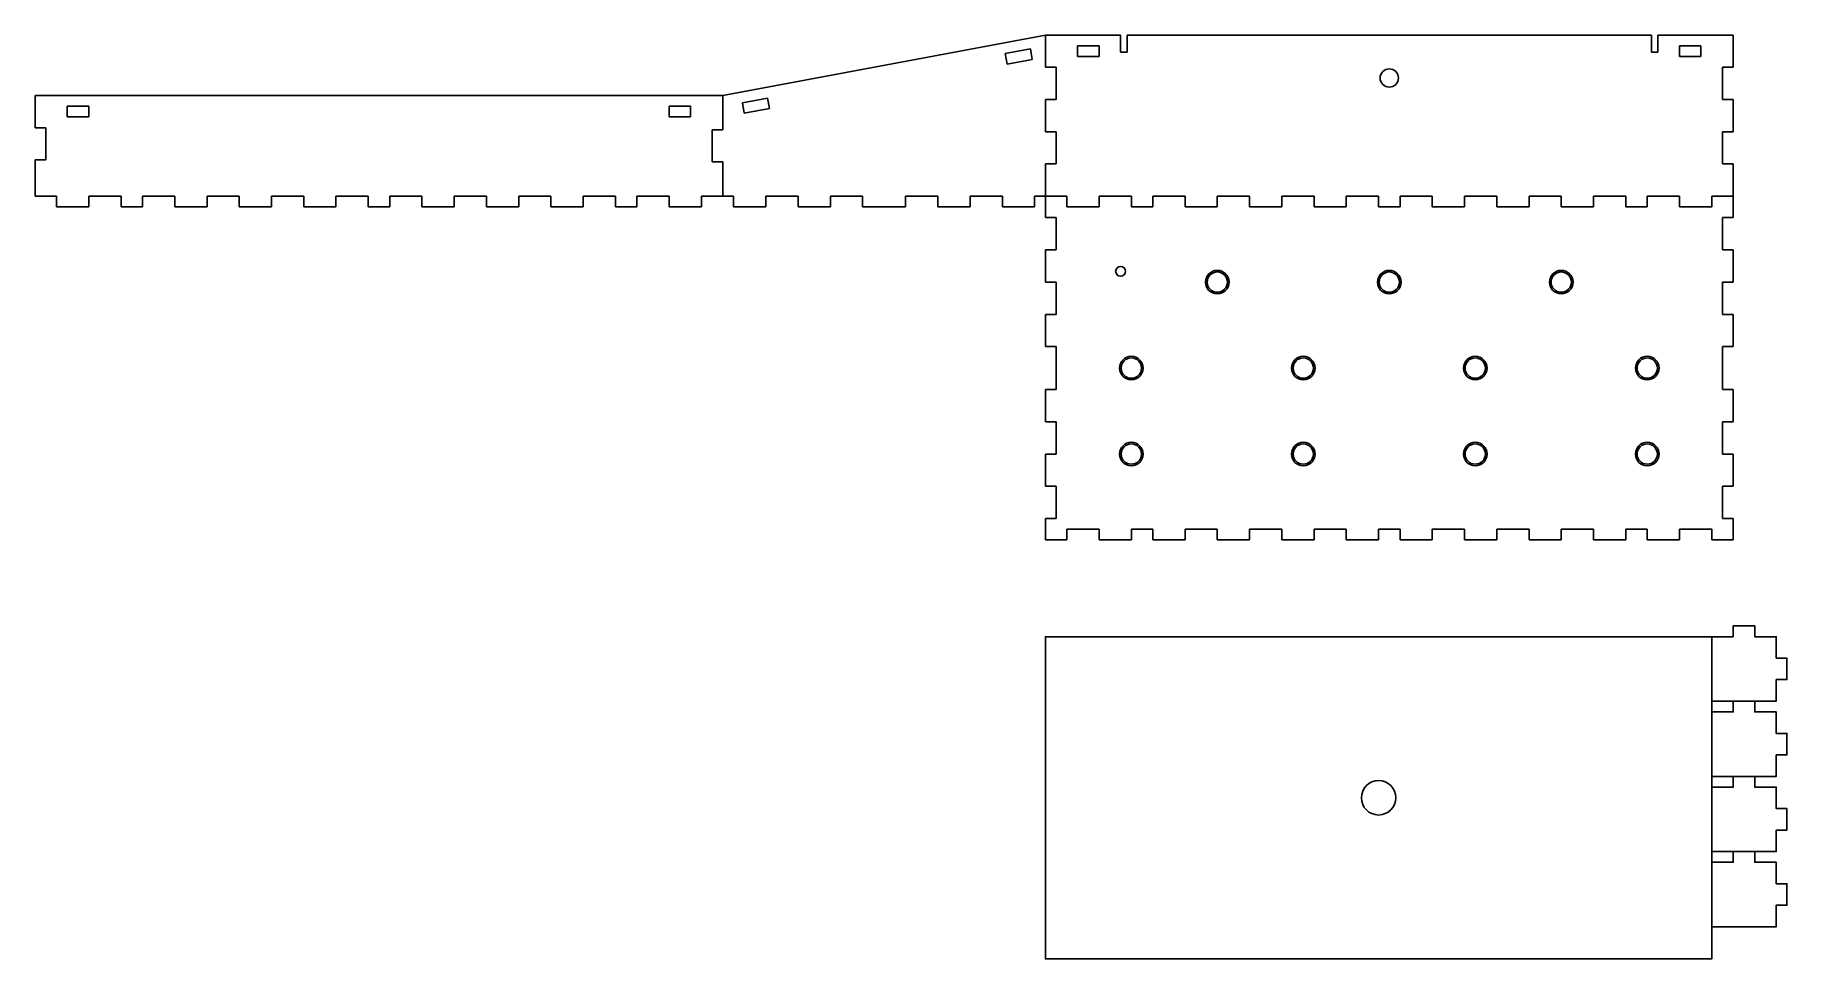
# Model space of a CAD drawing. Header units: inches. Extents: x -23.5 to 17.2, y -9.8 to 11.8.
import ezdxf

# ---------------------------------------------------------------- set-up
doc = ezdxf.new("R2010")
doc.units = ezdxf.units.IN
doc.header["$MEASUREMENT"] = 0
for name, color, linetype, lineweight in [('Button Profile', 3, 'Continuous', 25), ('Mount Holes', 1, 'Continuous', 25), ('Profile', 5, 'Continuous', 25)]:
    doc.layers.add(name, color=color, linetype=linetype, lineweight=lineweight)

msp = doc.modelspace()

# ---------------------------------------------------------------- linework, layer by layer
at = {"layer": 'Button Profile'}
for centre in [(4, 6), (8, 6), (12, 6), (2, 4), (6, 4), (10, 4), (14, 4), (2, 2), (6, 2), (10, 2), (14, 2)]:
    msp.add_circle(centre, 0.274, dxfattribs=at)
at = {"layer": 'Mount Holes'}
for p, q in [((-0.937, 11.32), (-0.349, 11.43)), ((-0.349, 11.43), (-0.303, 11.184)), ((0.75, 11.5), (1.25, 11.5)), ((0.75, 11.25), (0.75, 11.5)), ((1.25, 11.5), (1.25, 11.25)), ((14.75, 11.25), (14.75, 11.5)), ((14.75, 11.5), (15.25, 11.5)), ((15.25, 11.5), (15.25, 11.25)), ((-0.891, 11.074), (-0.937, 11.32)), ((-0.303, 11.184), (-0.891, 11.074)), ((1.25, 11.25), (0.75, 11.25)), ((15.25, 11.25), (14.75, 11.25)), ((-7.048, 10.174), (-6.46, 10.284)), ((-6.46, 10.284), (-6.414, 10.039)), ((-22.25, 10.094), (-22.75, 10.094)), ((-22.75, 10.094), (-22.75, 9.844)), ((-22.75, 9.844), (-22.25, 9.844)), ((-22.25, 9.844), (-22.25, 10.094)), ((-7.002, 9.928), (-7.048, 10.174)), ((-6.414, 10.039), (-7.002, 9.928))]:
    msp.add_line(p, q, dxfattribs=at)
at = {"layer": 'Mount Holes', "flags": 128}
msp.add_lwpolyline([(-8.25, 9.844), (-8.25, 10.094), (-8.75, 10.094), (-8.75, 9.844), (-8.25, 9.844)], dxfattribs=at)
at = {"layer": 'Mount Holes'}
for centre, radius in [((8, 10.75), 0.213), ((1.75, 6.25), 0.115), ((4, 6), 0.236), ((8, 6), 0.236), ((12, 6), 0.236), ((2, 4), 0.236), ((6, 4), 0.236), ((10, 4), 0.236), ((14, 4), 0.236), ((2, 2), 0.236), ((6, 2), 0.236), ((10, 2), 0.236), ((14, 2), 0.236), ((7.75, -6), 0.4)]:
    msp.add_circle(centre, radius, dxfattribs=at)
at = {"layer": 'Profile'}
for p, q in [((-7.5, 10.344), (0, 11.75)), ((0, 11.75), (0, 11)), ((1.75, 11.75), (0, 11.75)), ((1.75, 11.75), (1.75, 11.35)), ((14.1, 11.75), (1.9, 11.75)), ((1.9, 11.35), (1.9, 11.75)), ((14.1, 11.35), (14.1, 11.75)), ((16, 11.75), (14.25, 11.75)), ((14.25, 11.75), (14.25, 11.35)), ((16, 11), (16, 11.75)), ((1.75, 11.35), (1.9, 11.35)), ((14.1, 11.35), (14.25, 11.35)), ((0, 11), (0.25, 11)), ((0.25, 11), (0.25, 10.25)), ((15.75, 10.25), (15.75, 11)), ((15.75, 11), (16, 11)), ((-23.5, 10.344), (-23.5, 9.594)), ((-23.5, 10.344), (-7.5, 10.344)), ((-7.5, 9.547), (-7.5, 10.344)), ((0.25, 10.25), (0, 10.25)), ((0, 10.25), (0, 9.5)), ((16, 10.25), (15.75, 10.25)), ((16, 9.5), (16, 10.25)), ((-23.5, 9.594), (-23.25, 9.594)), ((-23.25, 9.594), (-23.25, 8.844)), ((-7.75, 9.547), (-7.5, 9.547)), ((-7.75, 8.797), (-7.75, 9.547)), ((0, 9.5), (0.25, 9.5)), ((0.25, 9.5), (0.25, 8.75)), ((15.75, 8.75), (15.75, 9.5)), ((15.75, 9.5), (16, 9.5)), ((-23.25, 8.844), (-23.5, 8.844)), ((-23.5, 8.844), (-23.5, 8)), ((-7.5, 8.797), (-7.75, 8.797)), ((-7.5, 8), (-7.5, 8.797)), ((0.25, 8.75), (0, 8.75)), ((0, 8.75), (0, 8)), ((16, 8.75), (15.75, 8.75)), ((16, 8), (16, 8.75)), ((-23.5, 8), (-23, 8)), ((-23, 8), (-23, 7.75)), ((-23, 7.75), (-22.25, 7.75)), ((-22.25, 7.75), (-22.25, 8)), ((-22.25, 8), (-21.5, 8)), ((-21.5, 8), (-21.5, 7.75)), ((-21.5, 7.75), (-21, 7.75)), ((-21, 7.75), (-21, 8)), ((-21, 8), (-20.25, 8)), ((-20.25, 8), (-20.25, 7.75)), ((-20.25, 7.75), (-19.5, 7.75)), ((-19.5, 7.75), (-19.5, 8)), ((-19.5, 8), (-18.75, 8)), ((-18.75, 8), (-18.75, 7.75)), ((-18.75, 7.75), (-18, 7.75)), ((-18, 7.75), (-18, 8)), ((-18, 8), (-17.25, 8)), ((-17.25, 8), (-17.25, 7.75)), ((-17.25, 7.75), (-16.5, 7.75)), ((-16.5, 7.75), (-16.5, 8)), ((-16.5, 8), (-15.75, 8)), ((-15.75, 8), (-15.75, 7.75)), ((-15.75, 7.75), (-15.25, 7.75)), ((-15.25, 7.75), (-15.25, 8)), ((-15.25, 8), (-14.5, 8)), ((-14.5, 8), (-14.5, 7.75)), ((-14.5, 7.75), (-13.75, 7.75)), ((-13.75, 7.75), (-13.75, 8)), ((-13.75, 8), (-13, 8)), ((-13, 8), (-13, 7.75)), ((-13, 7.75), (-12.25, 7.75)), ((-12.25, 7.75), (-12.25, 8)), ((-12.25, 8), (-11.5, 8)), ((-11.5, 8), (-11.5, 7.75)), ((-11.5, 7.75), (-10.75, 7.75)), ((-10.75, 7.75), (-10.75, 8)), ((-10.75, 8), (-10, 8)), ((-10, 8), (-10, 7.75)), ((-10, 7.75), (-9.5, 7.75)), ((-9.5, 7.75), (-9.5, 8)), ((-9.5, 8), (-8.75, 8)), ((-8.75, 8), (-8.75, 7.75)), ((-8.75, 7.75), (-8, 7.75)), ((-8, 7.75), (-8, 8)), ((-8, 8), (-7.5, 8)), ((-7.25, 8), (-7.5, 8)), ((-7.25, 7.75), (-7.25, 8)), ((-6.5, 7.75), (-7.25, 7.75)), ((-5.75, 8), (-6.5, 8)), ((-6.5, 8), (-6.5, 7.75)), ((-5.75, 7.75), (-5.75, 8)), ((-5, 7.75), (-5.75, 7.75)), ((-4.25, 8), (-5, 8)), ((-5, 8), (-5, 7.75)), ((-4.25, 7.75), (-4.25, 8)), ((-3.25, 7.75), (-4.25, 7.75)), ((-2.5, 8), (-3.25, 8)), ((-3.25, 8), (-3.25, 7.75)), ((-2.5, 7.75), (-2.5, 8)), ((-1.75, 7.75), (-2.5, 7.75)), ((-1, 8), (-1.75, 8)), ((-1.75, 8), (-1.75, 7.75)), ((-1, 7.75), (-1, 8)), ((-0.25, 7.75), (-1, 7.75)), ((0, 8), (-0.25, 8)), ((-0.25, 8), (-0.25, 7.75)), ((0.5, 8), (0, 8)), ((0, 8), (0, 7.5)), ((0.5, 7.75), (0.5, 8)), ((1.25, 7.75), (0.5, 7.75)), ((2, 8), (1.25, 8)), ((1.25, 8), (1.25, 7.75)), ((2, 7.75), (2, 8)), ((2.5, 7.75), (2, 7.75)), ((3.25, 8), (2.5, 8)), ((2.5, 8), (2.5, 7.75)), ((3.25, 7.75), (3.25, 8)), ((4, 7.75), (3.25, 7.75)), ((4.75, 8), (4, 8)), ((4, 8), (4, 7.75)), ((4.75, 7.75), (4.75, 8)), ((5.5, 7.75), (4.75, 7.75)), ((6.25, 8), (5.5, 8)), ((5.5, 8), (5.5, 7.75)), ((6.25, 7.75), (6.25, 8)), ((7, 7.75), (6.25, 7.75)), ((7.75, 8), (7, 8)), ((7, 8), (7, 7.75)), ((7.75, 7.75), (7.75, 8)), ((8.25, 7.75), (7.75, 7.75)), ((9, 8), (8.25, 8)), ((8.25, 8), (8.25, 7.75)), ((9, 7.75), (9, 8)), ((9.75, 7.75), (9, 7.75)), ((10.5, 8), (9.75, 8)), ((9.75, 8), (9.75, 7.75)), ((10.5, 7.75), (10.5, 8)), ((11.25, 7.75), (10.5, 7.75)), ((12, 8), (11.25, 8)), ((11.25, 8), (11.25, 7.75)), ((12, 7.75), (12, 8)), ((12.75, 7.75), (12, 7.75)), ((13.5, 8), (12.75, 8)), ((12.75, 8), (12.75, 7.75)), ((13.5, 7.75), (13.5, 8)), ((14, 7.75), (13.5, 7.75)), ((14.75, 8), (14, 8)), ((14, 8), (14, 7.75)), ((14.75, 7.75), (14.75, 8)), ((15.5, 7.75), (14.75, 7.75)), ((16, 8), (15.5, 8)), ((15.5, 8), (15.5, 7.75)), ((16, 7.5), (16, 8)), ((0, 7.5), (0.25, 7.5)), ((0.25, 7.5), (0.25, 6.75)), ((15.75, 6.75), (15.75, 7.5)), ((15.75, 7.5), (16, 7.5)), ((0.25, 6.75), (0, 6.75)), ((0, 6.75), (0, 6)), ((16, 6.75), (15.75, 6.75)), ((16, 6), (16, 6.75)), ((0, 6), (0.25, 6)), ((0.25, 6), (0.25, 5.25)), ((15.75, 5.25), (15.75, 6)), ((15.75, 6), (16, 6)), ((0.25, 5.25), (0, 5.25)), ((0, 5.25), (0, 4.5)), ((16, 5.25), (15.75, 5.25)), ((16, 4.5), (16, 5.25)), ((0, 4.5), (0.25, 4.5)), ((0.25, 4.5), (0.25, 3.5)), ((15.75, 3.5), (15.75, 4.5)), ((15.75, 4.5), (16, 4.5)), ((0.25, 3.5), (0, 3.5)), ((0, 3.5), (0, 2.75)), ((16, 3.5), (15.75, 3.5)), ((16, 2.75), (16, 3.5)), ((0, 2.75), (0.25, 2.75)), ((0.25, 2.75), (0.25, 2)), ((15.75, 2), (15.75, 2.75)), ((15.75, 2.75), (16, 2.75)), ((0.25, 2), (0, 2)), ((0, 2), (0, 1.25)), ((16, 2), (15.75, 2)), ((16, 1.25), (16, 2)), ((0, 1.25), (0.25, 1.25)), ((0.25, 1.25), (0.25, 0.5)), ((15.75, 0.5), (15.75, 1.25)), ((15.75, 1.25), (16, 1.25)), ((0.25, 0.5), (0, 0.5)), ((0, 0.5), (0, 0)), ((16, 0.5), (15.75, 0.5)), ((16, 0), (16, 0.5)), ((0, 0), (0.5, 0)), ((0.5, 0), (0.5, 0.25)), ((0.5, 0.25), (1.25, 0.25)), ((1.25, 0.25), (1.25, 0)), ((1.25, 0), (2, 0)), ((2, 0), (2, 0.25)), ((2, 0.25), (2.5, 0.25)), ((2.5, 0.25), (2.5, 0)), ((2.5, 0), (3.25, 0)), ((3.25, 0), (3.25, 0.25)), ((3.25, 0.25), (4, 0.25)), ((4, 0.25), (4, 0)), ((4, 0), (4.75, 0)), ((4.75, 0), (4.75, 0.25)), ((4.75, 0.25), (5.5, 0.25)), ((5.5, 0.25), (5.5, 0)), ((5.5, 0), (6.25, 0)), ((6.25, 0), (6.25, 0.25)), ((6.25, 0.25), (7, 0.25)), ((7, 0.25), (7, 0)), ((7, 0), (7.75, 0)), ((7.75, 0), (7.75, 0.25)), ((7.75, 0.25), (8.25, 0.25)), ((8.25, 0.25), (8.25, 0)), ((8.25, 0), (9, 0)), ((9, 0), (9, 0.25)), ((9, 0.25), (9.75, 0.25)), ((9.75, 0.25), (9.75, 0)), ((9.75, 0), (10.5, 0)), ((10.5, 0), (10.5, 0.25)), ((10.5, 0.25), (11.25, 0.25)), ((11.25, 0.25), (11.25, 0)), ((11.25, 0), (12, 0)), ((12, 0), (12, 0.25)), ((12, 0.25), (12.75, 0.25)), ((12.75, 0.25), (12.75, 0)), ((12.75, 0), (13.5, 0)), ((13.5, 0), (13.5, 0.25)), ((13.5, 0.25), (14, 0.25)), ((14, 0.25), (14, 0)), ((14, 0), (14.75, 0)), ((14.75, 0), (14.75, 0.25)), ((14.75, 0.25), (15.5, 0.25)), ((15.5, 0.25), (15.5, 0)), ((15.5, 0), (16, 0)), ((16, -2.25), (16, -2))]:
    msp.add_line(p, q, dxfattribs=at)
at = {"layer": 'Profile', "flags": 128}
for points in [[(15.5, -3.75), (17, -3.75), (17, -3.25), (17.25, -3.25), (17.25, -2.75), (17, -2.75), (17, -2.25), (16.5, -2.25), (16.5, -2), (16, -2)], [(16, -2.25), (0, -2.25), (0, -9.75), (15.5, -9.75), (15.5, -2.25)], [(15.5, -5.5), (17, -5.5), (17, -5), (17.25, -5), (17.25, -4.5), (17, -4.5), (17, -4), (16.5, -4), (16.5, -3.75)], [(16, -3.75), (16, -4), (15.5, -4)], [(16, -5.5), (16, -5.75), (15.5, -5.75)], [(15.5, -7.25), (17, -7.25), (17, -6.75), (17.25, -6.75), (17.25, -6.25), (17, -6.25), (17, -5.75), (16.5, -5.75), (16.5, -5.5)], [(15.5, -9), (17, -9), (17, -8.5), (17.25, -8.5), (17.25, -8), (17, -8), (17, -7.5), (16.5, -7.5), (16.5, -7.25)], [(16, -7.25), (16, -7.5), (15.5, -7.5)]]:
    msp.add_lwpolyline(points, dxfattribs=at)

doc.saveas('drawing.dxf')
